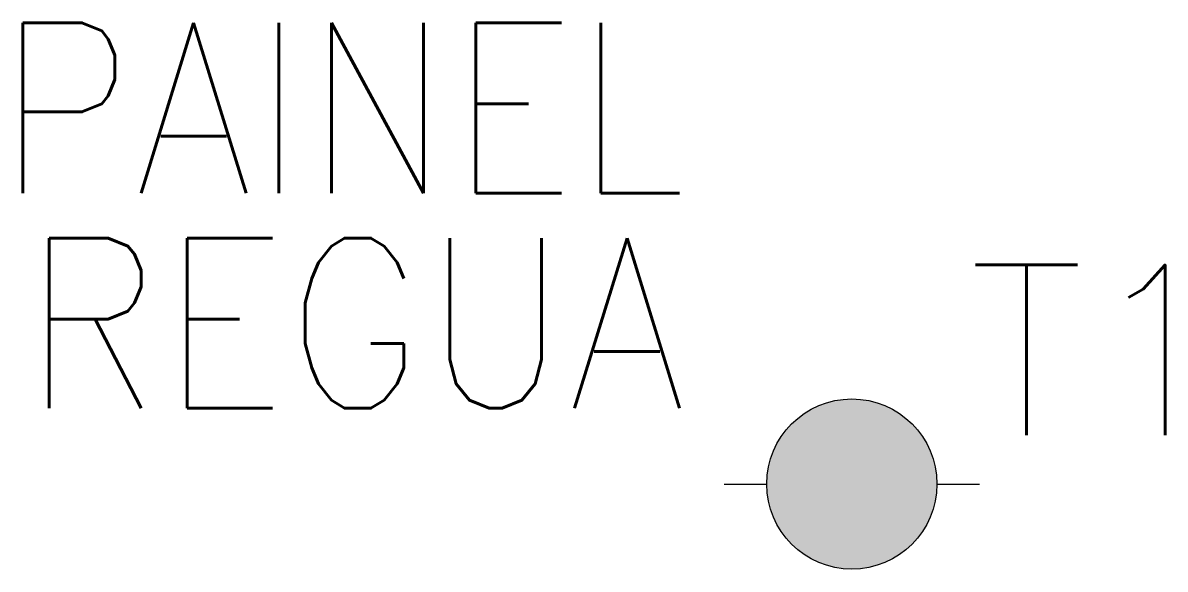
# Model space of a CAD drawing. Header units: millimetres. Extents: x -9.7 to 3.7, y -1 to 5.4.
import ezdxf
from ezdxf.enums import TextEntityAlignment as Align

# ---------------------------------------------------------------- set-up
doc = ezdxf.new("R2010")
doc.units = ezdxf.units.MM
doc.header["$LTSCALE"] = 10
doc.styles.add('ROMANS', font='romans.shx')

msp = doc.modelspace()

# ---------------------------------------------------------------- hatches: boundary and pattern name
h = msp.add_hatch(color=7)
h.dxf.hatch_style = 1
edge = h.paths.add_edge_path()
edge.add_arc((0, 0), 1, 0, 360)

# ---------------------------------------------------------------- linework, layer by layer
for points in [[(-1.5, 0), (-1, 0)], [(1, 0), (1.5, 0)]]:
    msp.add_lwpolyline(points)
at = {"color": 7}
msp.add_circle((0, 0), 1, dxfattribs=at)

# ---------------------------------------------------------------- texts
at = {"color": 7, "style": 'ROMANS', "width": 0.9, "flags": 4}
for tag, p in [('PAINEL', (-1.947, 4.419)), ('REGUA', (-1.947, 1.89))]:
    msp.add_attdef(tag, text='', height=2, dxfattribs=at).set_placement(p, align=Align.MIDDLE_RIGHT)
at = {"color": 7, "style": 'ROMANS', "flags": 4}
msp.add_attdef('T1', text='', height=2, dxfattribs=at).set_placement((1.366, 1.574), align=Align.MIDDLE_LEFT)

doc.saveas('drawing.dxf')
